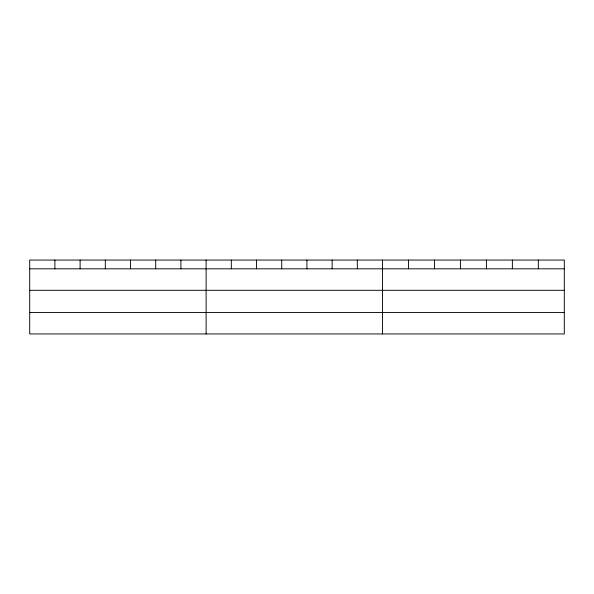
<?xml version="1.0" encoding="UTF-8"?>
<svg xmlns="http://www.w3.org/2000/svg" width="594" height="594" viewBox="0 0 594 594"><rect width="100%" height="100%" fill="white"/><g stroke="black" fill="none" stroke-linecap="round" stroke-linejoin="round"><path stroke-width="0.89" d="M564.3 290.31L564.3 260.053L29.7 260.053L29.7 333.947L564.3 333.947L564.3 290.31L29.7 290.31M29.7 268.822L564.3 268.822M29.7 312.451L564.3 312.451M538.335 260.053L538.335 268.822M512.37 260.053L512.37 268.822M486.404 260.053L486.404 268.822M460.432 260.053L460.432 268.822M434.466 260.053L434.466 268.822M408.501 260.053L408.501 268.822M382.536 260.053L382.536 333.947M357.336 260.053L357.336 268.822M332.128 260.053L332.128 268.822M306.927 260.053L306.927 268.822M281.727 260.053L281.727 268.822M256.526 260.053L256.526 268.822M231.318 260.053L231.318 268.822M206.118 260.053L206.118 333.947M180.918 260.053L180.918 268.822M155.71 260.053L155.71 268.822M130.509 260.053L130.509 268.822M105.309 260.053L105.309 268.822M80.108 260.053L80.108 268.822M54.9 260.053L54.9 268.822"/></g></svg>
